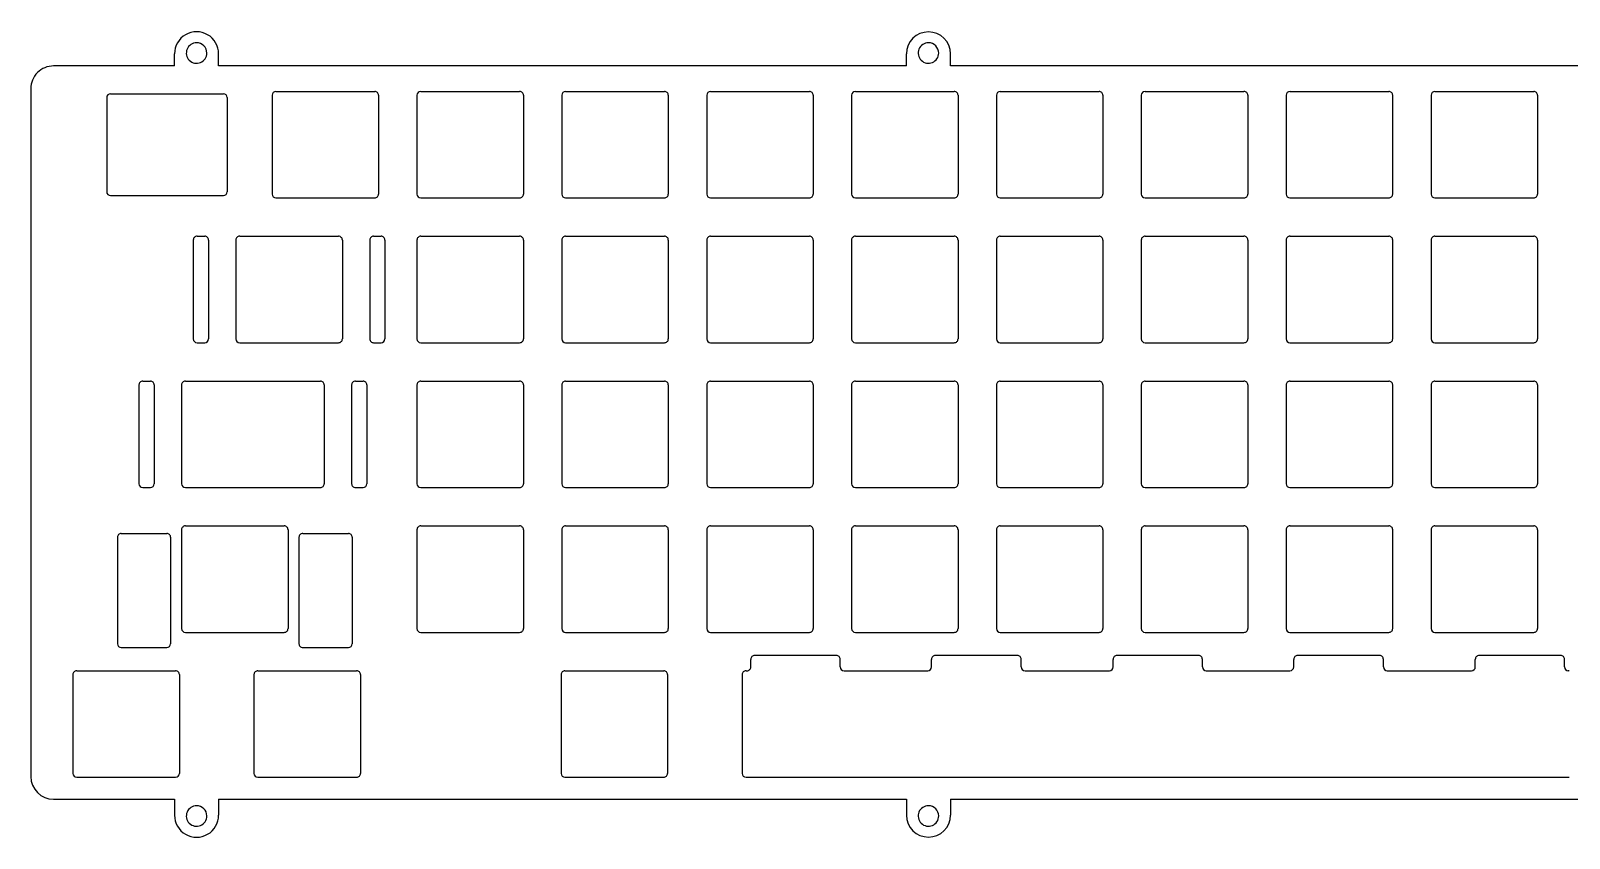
# Model space of a CAD drawing. Extents: x 0 to 332, y -105 to 1.
# Drawn here: x 0.1 to 202.4, y -105.2 to 1 of the extents above; entities that cross this region are included whole.
import ezdxf

# ---------------------------------------------------------------- set-up
doc = ezdxf.new("R2010")
doc.units = 0
doc.layers.get('0').update_dxf_attribs({"linetype": 'CONTINUOUS'})

msp = doc.modelspace()

# ---------------------------------------------------------------- linework, layer by layer
at = {"color": 7}
for points in [[(18.999272, -3.580942), (18.999272, -1.980736)], [(24.798113, -3.580942), (24.798113, -1.980736)], [(115.240234, -3.580942), (115.240234, -1.980736)], [(121.039076, -3.580942), (121.039076, -1.980736)], [(18.999272, -3.580942), (3.098812, -3.580942)], [(115.240234, -3.580942), (24.798113, -3.580942)], [(211.478657, -3.580942), (121.039076, -3.580942)], [(0.09906, -6.580694), (0.09906, -97.030434)], [(10.081298, -7.728778), (10.081298, -20.129105)], [(10.58168, -7.230936), (25.433116, -7.230936)], [(25.933498, -7.728778), (25.933498, -20.129105)], [(31.8314, -7.429057), (31.8314, -20.428826)], [(32.331782, -6.928675), (45.331551, -6.928675)], [(45.831933, -7.429057), (45.831933, -20.428826)], [(50.881472, -7.429057), (50.881472, -20.428826)], [(51.381854, -6.928675), (64.381623, -6.928675)], [(64.882004, -7.429057), (64.882004, -20.428826)], [(69.931544, -7.429057), (69.931544, -20.428826)], [(70.431925, -6.928675), (83.431694, -6.928675)], [(83.932076, -7.429057), (83.932076, -20.428826)], [(88.981615, -7.429057), (88.981615, -20.428826)], [(89.481997, -6.928675), (102.481766, -6.928675)], [(102.982148, -7.429057), (102.982148, -20.428826)], [(108.031687, -7.429057), (108.031687, -20.428826)], [(108.532069, -6.928675), (121.531838, -6.928675)], [(122.03222, -7.429057), (122.03222, -20.428826)], [(127.081759, -7.429057), (127.081759, -20.428826)], [(127.582141, -6.928675), (140.58191, -6.928675)], [(141.082292, -7.429057), (141.082292, -20.428826)], [(146.131831, -7.429057), (146.131831, -20.428826)], [(146.632213, -6.928675), (159.631982, -6.928675)], [(160.132363, -7.429057), (160.132363, -20.428826)], [(165.181902, -7.429057), (165.181902, -20.428826)], [(165.682284, -6.928675), (178.682053, -6.928675)], [(179.182435, -7.429057), (179.182435, -20.428826)], [(184.231974, -7.429057), (184.231974, -20.428826)], [(184.732356, -6.928675), (197.732125, -6.928675)], [(198.232507, -7.429057), (198.232507, -20.428826)], [(10.58168, -20.629487), (25.433116, -20.629487)], [(32.331782, -20.929208), (45.331551, -20.929208)], [(51.381854, -20.929208), (64.381623, -20.929208)], [(70.431925, -20.929208), (83.431694, -20.929208)], [(89.481997, -20.929208), (102.481766, -20.929208)], [(108.532069, -20.929208), (121.531838, -20.929208)], [(127.582141, -20.929208), (140.58191, -20.929208)], [(146.632213, -20.929208), (159.631982, -20.929208)], [(165.682284, -20.929208), (178.682053, -20.929208)], [(184.732356, -20.929208), (197.732125, -20.929208)], [(21.971083, -25.978747), (22.969307, -25.978747)], [(27.569264, -25.978747), (40.569033, -25.978747)], [(45.16899, -25.978747), (46.169754, -25.978747)], [(51.381854, -25.978747), (64.381623, -25.978747)], [(70.431925, -25.978747), (83.431694, -25.978747)], [(89.481997, -25.978747), (102.481766, -25.978747)], [(108.532069, -25.978747), (121.531838, -25.978747)], [(127.582141, -25.978747), (140.58191, -25.978747)], [(146.632213, -25.978747), (159.631982, -25.978747)], [(165.682284, -25.978747), (178.682053, -25.978747)], [(184.732356, -25.978747), (197.732125, -25.978747)], [(21.470701, -26.479129), (21.470701, -39.478898)], [(23.469688, -26.479129), (23.469688, -39.478898)], [(27.068882, -26.479129), (27.068882, -39.478898)], [(41.069415, -26.479129), (41.069415, -39.478898)], [(44.671148, -26.479129), (44.671148, -39.478898)], [(46.670136, -26.479129), (46.670136, -39.478898)], [(50.881472, -26.479129), (50.881472, -39.478898)], [(64.882004, -26.479129), (64.882004, -39.478898)], [(69.931544, -26.479129), (69.931544, -39.478898)], [(83.932076, -26.479129), (83.932076, -39.478898)], [(88.981615, -26.479129), (88.981615, -39.478898)], [(102.982148, -26.479129), (102.982148, -39.478898)], [(108.031687, -26.479129), (108.031687, -39.478898)], [(122.03222, -26.479129), (122.03222, -39.478898)], [(127.081759, -26.479129), (127.081759, -39.478898)], [(141.082292, -26.479129), (141.082292, -39.478898)], [(146.131831, -26.479129), (146.131831, -39.478898)], [(160.132363, -26.479129), (160.132363, -39.478898)], [(165.181902, -26.479129), (165.181902, -39.478898)], [(179.182435, -26.479129), (179.182435, -39.478898)], [(184.231974, -26.479129), (184.231974, -39.478898)], [(198.232507, -26.479129), (198.232507, -39.478898)], [(21.971083, -39.979279), (22.969307, -39.979279)], [(27.569264, -39.979279), (40.569033, -39.979279)], [(45.16899, -39.979279), (46.169754, -39.979279)], [(51.381854, -39.979279), (64.381623, -39.979279)], [(70.431925, -39.979279), (83.431694, -39.979279)], [(89.481997, -39.979279), (102.481766, -39.979279)], [(108.532069, -39.979279), (121.531838, -39.979279)], [(127.582141, -39.979279), (140.58191, -39.979279)], [(146.632213, -39.979279), (159.631982, -39.979279)], [(165.682284, -39.979279), (178.682053, -39.979279)], [(184.732356, -39.979279), (197.732125, -39.979279)], [(14.325654, -45.5292), (14.325654, -58.528969)], [(14.826036, -45.028818), (15.8268, -45.028818)], [(16.327182, -45.5292), (16.327182, -58.528969)], [(19.926375, -45.5292), (19.926375, -58.528969)], [(20.426757, -45.028818), (38.189044, -45.028818)], [(38.689426, -45.5292), (38.689426, -58.528969)], [(42.288619, -45.5292), (42.288619, -58.528969)], [(42.789001, -45.028818), (43.789765, -45.028818)], [(44.287607, -45.5292), (44.287607, -58.528969)], [(50.881472, -45.5292), (50.881472, -58.528969)], [(51.381854, -45.028818), (64.381623, -45.028818)], [(64.882004, -45.5292), (64.882004, -58.528969)], [(69.931544, -45.5292), (69.931544, -58.528969)], [(70.431925, -45.028818), (83.431694, -45.028818)], [(83.932076, -45.5292), (83.932076, -58.528969)], [(88.981615, -45.5292), (88.981615, -58.528969)], [(89.481997, -45.028818), (102.481766, -45.028818)], [(102.982148, -45.5292), (102.982148, -58.528969)], [(108.031687, -45.5292), (108.031687, -58.528969)], [(108.532069, -45.028818), (121.531838, -45.028818)], [(122.03222, -45.5292), (122.03222, -58.528969)], [(127.081759, -45.5292), (127.081759, -58.528969)], [(127.582141, -45.028818), (140.58191, -45.028818)], [(141.082292, -45.5292), (141.082292, -58.528969)], [(146.131831, -45.5292), (146.131831, -58.528969)], [(146.632213, -45.028818), (159.631982, -45.028818)], [(160.132363, -45.5292), (160.132363, -58.528969)], [(165.181902, -45.5292), (165.181902, -58.528969)], [(165.682284, -45.028818), (178.682053, -45.028818)], [(179.182435, -45.5292), (179.182435, -58.528969)], [(184.231974, -45.5292), (184.231974, -58.528969)], [(184.732356, -45.028818), (197.732125, -45.028818)], [(198.232507, -45.5292), (198.232507, -58.528969)], [(14.826036, -59.029351), (15.8268, -59.029351)], [(20.426757, -59.029351), (38.189044, -59.029351)], [(42.789001, -59.029351), (43.789765, -59.029351)], [(51.381854, -59.029351), (64.381623, -59.029351)], [(70.431925, -59.029351), (83.431694, -59.029351)], [(89.481997, -59.029351), (102.481766, -59.029351)], [(108.532069, -59.029351), (121.531838, -59.029351)], [(127.582141, -59.029351), (140.58191, -59.029351)], [(146.632213, -59.029351), (159.631982, -59.029351)], [(165.682284, -59.029351), (178.682053, -59.029351)], [(184.732356, -59.029351), (197.732125, -59.029351)], [(19.926375, -64.579272), (19.926375, -77.579041)], [(20.426757, -64.07889), (33.426526, -64.07889)], [(33.926908, -64.579272), (33.926908, -77.579041)], [(50.881472, -64.579272), (50.881472, -77.579041)], [(51.381854, -64.07889), (64.381623, -64.07889)], [(64.882004, -64.579272), (64.882004, -77.579041)], [(69.931544, -64.579272), (69.931544, -77.579041)], [(70.431925, -64.07889), (83.431694, -64.07889)], [(83.932076, -64.579272), (83.932076, -77.579041)], [(88.981615, -64.579272), (88.981615, -77.579041)], [(89.481997, -64.07889), (102.481766, -64.07889)], [(102.982148, -64.579272), (102.982148, -77.579041)], [(108.031687, -64.579272), (108.031687, -77.579041)], [(108.532069, -64.07889), (121.531838, -64.07889)], [(122.03222, -64.579272), (122.03222, -77.579041)], [(127.081759, -64.579272), (127.081759, -77.579041)], [(127.582141, -64.07889), (140.58191, -64.07889)], [(141.082292, -64.579272), (141.082292, -77.579041)], [(146.131831, -64.579272), (146.131831, -77.579041)], [(146.632213, -64.07889), (159.631982, -64.07889)], [(160.132363, -64.579272), (160.132363, -77.579041)], [(165.181902, -64.579272), (165.181902, -77.579041)], [(165.682284, -64.07889), (178.682053, -64.07889)], [(179.182435, -64.579272), (179.182435, -77.579041)], [(184.231974, -64.579272), (184.231974, -77.579041)], [(184.732356, -64.07889), (197.732125, -64.07889)], [(198.232507, -64.579272), (198.232507, -77.579041)], [(11.488463, -65.580036), (11.488463, -79.580569)], [(11.988845, -65.079654), (17.988348, -65.079654)], [(18.48873, -65.580036), (18.48873, -79.580569)], [(35.364553, -65.580036), (35.364553, -79.580569)], [(35.864935, -65.079654), (41.864438, -65.079654)], [(42.36482, -65.580036), (42.36482, -79.580569)], [(20.426757, -78.079423), (33.426526, -78.079423)], [(51.381854, -78.079423), (64.381623, -78.079423)], [(70.431925, -78.079423), (83.431694, -78.079423)], [(89.481997, -78.079423), (102.481766, -78.079423)], [(108.532069, -78.079423), (121.531838, -78.079423)], [(127.582141, -78.079423), (140.58191, -78.079423)], [(146.632213, -78.079423), (159.631982, -78.079423)], [(165.682284, -78.079423), (178.682053, -78.079423)], [(184.732356, -78.079423), (197.732125, -78.079423)], [(11.988845, -80.080951), (17.988348, -80.080951)], [(35.864935, -80.080951), (41.864438, -80.080951)], [(94.775377, -82.63112), (94.775377, -81.630356)], [(106.03778, -81.129975), (95.275759, -81.129975)], [(106.538161, -82.63112), (106.538161, -81.630356)], [(118.549867, -82.63112), (118.549867, -81.630356)], [(129.837669, -81.129975), (119.050249, -81.129975)], [(130.338051, -82.63112), (130.338051, -81.630356)], [(142.425957, -82.63112), (142.425957, -81.630356)], [(153.662959, -81.129975), (142.926339, -81.129975)], [(154.163341, -82.63112), (154.163341, -81.630356)], [(166.175046, -82.63112), (166.175046, -81.630356)], [(177.462849, -81.129975), (166.675428, -81.129975)], [(177.963231, -82.63112), (177.963231, -81.630356)], [(190.051136, -82.63112), (190.051136, -81.630356)], [(201.275438, -81.129975), (190.551518, -81.129975)], [(201.77582, -82.63112), (201.77582, -81.630356)], [(5.638821, -83.629344), (5.638821, -96.629113)], [(6.139203, -83.128962), (19.138972, -83.128962)], [(19.639354, -83.629344), (19.639354, -96.629113)], [(29.451411, -83.629344), (29.451411, -96.629113)], [(29.951793, -83.128962), (42.951562, -83.128962)], [(43.451944, -83.629344), (43.451944, -96.629113)], [(69.837563, -83.629344), (69.837563, -96.629113)], [(70.337945, -83.128962), (83.337714, -83.128962)], [(83.838096, -83.629344), (83.838096, -96.629113)], [(93.650153, -83.629344), (93.650153, -96.629113)], [(94.150535, -83.128962), (94.274995, -83.128962)], [(107.038543, -83.128962), (118.049485, -83.128962)], [(130.838433, -83.128962), (141.925575, -83.128962)], [(154.663723, -83.128962), (165.674664, -83.128962)], [(178.463613, -83.128962), (189.550754, -83.128962)], [(202.400663, -83.128962), (202.276202, -83.128962)], [(6.139203, -97.129495), (19.138972, -97.129495)], [(29.951793, -97.129495), (42.951562, -97.129495)], [(70.337945, -97.129495), (83.337714, -97.129495)], [(94.150535, -97.129495), (175.11334, -97.129495)], [(175.11334, -97.129495), (202.400663, -97.129495)], [(3.098812, -100.030186), (18.999272, -100.030186)], [(18.999272, -100.030186), (18.999272, -102.130774)], [(24.798113, -100.030186), (115.240234, -100.030186)], [(24.798113, -100.030186), (24.798113, -102.130774)], [(115.240234, -100.030186), (115.240234, -102.130774)], [(121.039076, -100.030186), (211.478657, -100.030186)], [(121.039076, -100.030186), (121.039076, -102.130774)]]:
    msp.add_lwpolyline(points, dxfattribs=at)
for points in [[(21.90009, -0.530985)], [(118.140417, -0.530985)], [(21.90009, -100.881353)], [(118.140417, -100.881353)]]:
    msp.add_lwpolyline(points, close=True, dxfattribs=at)
for points in [[(20.450087, 0.530488), (19.552822, 0.012452), (19.000084, -0.944918), (19.000084, -1.98099)], [(23.350092, 0.530488), (22.452827, 1.048524), (21.347352, 1.048524), (20.450087, 0.530488)], [(24.800095, -1.98099), (24.800095, -0.944918), (24.247357, 0.012452), (23.350092, 0.530488)], [(118.140417, 0.897992), (116.546992, 0.897992), (115.252039, -0.387607), (115.240488, -1.98099)], [(121.040346, -1.98099), (121.028795, -0.387607), (119.733842, 0.897992), (118.140417, 0.897992)], [(20.652848, -1.364366), (20.443892, -1.868828), (20.559393, -2.449489), (20.945492, -2.835588)], [(21.90009, -0.530985), (21.354064, -0.530985), (20.861803, -0.859903), (20.652848, -1.364366)], [(23.250094, -1.88099), (23.250094, -1.135403), (22.645677, -0.530985), (21.90009, -0.530985)], [(22.416714, -3.128232), (22.921176, -2.919277), (23.250094, -2.427016), (23.250094, -1.88099)], [(116.893175, -1.364366), (116.68422, -1.868828), (116.799721, -2.449489), (117.18582, -2.835588)], [(118.140417, -0.530985), (117.594391, -0.530985), (117.10213, -0.859903), (116.893175, -1.364366)], [(119.095015, -0.926392), (118.84184, -0.673217), (118.498461, -0.530985), (118.140417, -0.530985)], [(118.657042, -3.128232), (119.161504, -2.919277), (119.490422, -2.427016), (119.490422, -1.88099)], [(119.490422, -1.88099), (119.490422, -1.522947), (119.34819, -1.179567), (119.095015, -0.926392)], [(3.100005, -3.580993), (2.30435, -3.580993), (1.541284, -3.897068), (0.978673, -4.459684)], [(20.945492, -2.835588), (21.331591, -3.221686), (21.912252, -3.337187), (22.416714, -3.128232)], [(117.18582, -2.835588), (117.571918, -3.221686), (118.152579, -3.337187), (118.657042, -3.128232)], [(0.978673, -4.459684), (0.416063, -5.022299), (0.099995, -5.785369), (0.100001, -6.581024)], [(10.583534, -7.231012), (10.307391, -7.231012), (10.083533, -7.45487), (10.083533, -7.731013)], [(25.933498, -7.731013), (25.933498, -7.45492), (25.709717, -7.231082), (25.433624, -7.231012)], [(32.33356, -6.931012), (32.057467, -6.931082), (31.833686, -7.154919), (31.833686, -7.431013)], [(45.687219, -7.077414), (45.593423, -6.983642), (45.466213, -6.930978), (45.333583, -6.931012)], [(45.833711, -7.431013), (45.833711, -7.298382), (45.781015, -7.171186), (45.687219, -7.077414)], [(51.383632, -6.931012), (51.107538, -6.931082), (50.883758, -7.154919), (50.883758, -7.431013)], [(64.737291, -7.077414), (64.643495, -6.983642), (64.516285, -6.930978), (64.383655, -6.931012)], [(64.883783, -7.431013), (64.883783, -7.298382), (64.831087, -7.171186), (64.737291, -7.077414)], [(70.433703, -6.931012), (70.15761, -6.931082), (69.93383, -7.154919), (69.93383, -7.431013)], [(83.787363, -7.077414), (83.693567, -6.983642), (83.566357, -6.930978), (83.433726, -6.931012)], [(83.933854, -7.431013), (83.933854, -7.298382), (83.881158, -7.171186), (83.787363, -7.077414)], [(89.483775, -6.931012), (89.207682, -6.931082), (88.983901, -7.154919), (88.983901, -7.431013)], [(102.837434, -7.077414), (102.743638, -6.983642), (102.616429, -6.930978), (102.483798, -6.931012)], [(102.983926, -7.431013), (102.983926, -7.298382), (102.93123, -7.171186), (102.837434, -7.077414)], [(108.533847, -6.931012), (108.257754, -6.931082), (108.033973, -7.154919), (108.033973, -7.431013)], [(121.887506, -7.077414), (121.79371, -6.983642), (121.6665, -6.930978), (121.53387, -6.931012)], [(122.033998, -7.431013), (122.033998, -7.298382), (121.981302, -7.171186), (121.887506, -7.077414)], [(127.583919, -6.931012), (127.307826, -6.931082), (127.084045, -7.154919), (127.084045, -7.431013)], [(140.937578, -7.077414), (140.843782, -6.983642), (140.716572, -6.930978), (140.583942, -6.931012)], [(141.08407, -7.431013), (141.08407, -7.298382), (141.031374, -7.171186), (140.937578, -7.077414)], [(146.633991, -6.931012), (146.357897, -6.931082), (146.134117, -7.154919), (146.134117, -7.431013)], [(159.98765, -7.077414), (159.893854, -6.983642), (159.766644, -6.930978), (159.634014, -6.931012)], [(160.134141, -7.431013), (160.134141, -7.298382), (160.081446, -7.171186), (159.98765, -7.077414)], [(165.684062, -6.931012), (165.407969, -6.931082), (165.184188, -7.154919), (165.184188, -7.431013)], [(179.037721, -7.077414), (178.943926, -6.983642), (178.816716, -6.930978), (178.684085, -6.931012)], [(179.184213, -7.431013), (179.184213, -7.298382), (179.131517, -7.171186), (179.037721, -7.077414)], [(184.734134, -6.931012), (184.458041, -6.931082), (184.23426, -7.154919), (184.23426, -7.431013)], [(198.087793, -7.077414), (197.993997, -6.983642), (197.866788, -6.930978), (197.734157, -6.931012)], [(198.234285, -7.431013), (198.234285, -7.298382), (198.181589, -7.171186), (198.087793, -7.077414)], [(10.083533, -20.13106), (10.083533, -20.407203), (10.307391, -20.631061), (10.583534, -20.631061)], [(25.433624, -20.631061), (25.709717, -20.630991), (25.933498, -20.407154), (25.933498, -20.13106)], [(31.833686, -20.431061), (31.833686, -20.707154), (32.057467, -20.930992), (32.33356, -20.931062)], [(45.333583, -20.931062), (45.466213, -20.931096), (45.593423, -20.878432), (45.687219, -20.78466)], [(45.687219, -20.78466), (45.781015, -20.690888), (45.833711, -20.563691), (45.833711, -20.431061)], [(50.883758, -20.431061), (50.883758, -20.707154), (51.107538, -20.930992), (51.383632, -20.931062)], [(64.383655, -20.931062), (64.516285, -20.931096), (64.643495, -20.878432), (64.737291, -20.78466)], [(64.737291, -20.78466), (64.831087, -20.690888), (64.883783, -20.563691), (64.883783, -20.431061)], [(69.93383, -20.431061), (69.93383, -20.707154), (70.15761, -20.930992), (70.433703, -20.931062)], [(83.433726, -20.931062), (83.566357, -20.931096), (83.693567, -20.878432), (83.787363, -20.78466)], [(83.787363, -20.78466), (83.881158, -20.690888), (83.933854, -20.563691), (83.933854, -20.431061)], [(88.983901, -20.431061), (88.983901, -20.707154), (89.207682, -20.930992), (89.483775, -20.931062)], [(102.483798, -20.931062), (102.616429, -20.931096), (102.743638, -20.878432), (102.837434, -20.78466)], [(102.837434, -20.78466), (102.93123, -20.690888), (102.983926, -20.563691), (102.983926, -20.431061)], [(108.033973, -20.431061), (108.033973, -20.707154), (108.257754, -20.930992), (108.533847, -20.931062)], [(121.53387, -20.931062), (121.6665, -20.931096), (121.79371, -20.878432), (121.887506, -20.78466)], [(121.887506, -20.78466), (121.981302, -20.690888), (122.033998, -20.563691), (122.033998, -20.431061)], [(127.084045, -20.431061), (127.084045, -20.707154), (127.307826, -20.930992), (127.583919, -20.931062)], [(140.583942, -20.931062), (140.716572, -20.931096), (140.843782, -20.878432), (140.937578, -20.78466)], [(140.937578, -20.78466), (141.031374, -20.690888), (141.08407, -20.563691), (141.08407, -20.431061)], [(146.134117, -20.431061), (146.134117, -20.707154), (146.357897, -20.930992), (146.633991, -20.931062)], [(159.634014, -20.931062), (159.766644, -20.931096), (159.893854, -20.878432), (159.98765, -20.78466)], [(159.98765, -20.78466), (160.081446, -20.690888), (160.134141, -20.563691), (160.134141, -20.431061)], [(165.184188, -20.431061), (165.184188, -20.707154), (165.407969, -20.930992), (165.684062, -20.931062)], [(178.684085, -20.931062), (178.816716, -20.931096), (178.943926, -20.878432), (179.037721, -20.78466)], [(179.037721, -20.78466), (179.131517, -20.690888), (179.184213, -20.563691), (179.184213, -20.431061)], [(184.23426, -20.431061), (184.23426, -20.707154), (184.458041, -20.930992), (184.734134, -20.931062)], [(197.734157, -20.931062), (197.866788, -20.931096), (197.993997, -20.878432), (198.087793, -20.78466)], [(198.087793, -20.78466), (198.181589, -20.690888), (198.234285, -20.563691), (198.234285, -20.431061)], [(21.617484, -26.127524), (21.523712, -26.22132), (21.471048, -26.34853), (21.471082, -26.481161)], [(21.971083, -25.981033), (21.838452, -25.981033), (21.711256, -26.033729), (21.617484, -26.127524)], [(23.324683, -26.127524), (23.230911, -26.033729), (23.103715, -25.981033), (22.971085, -25.981033)], [(23.471085, -26.481161), (23.471119, -26.34853), (23.418455, -26.22132), (23.324683, -26.127524)], [(27.217525, -26.127569), (27.123781, -26.221362), (27.071134, -26.348552), (27.071168, -26.481161)], [(27.571042, -25.981033), (27.438433, -25.981066), (27.31127, -26.033777), (27.217525, -26.127569)], [(40.924746, -26.12748), (40.830946, -26.03368), (40.703717, -25.980999), (40.571065, -25.981033)], [(41.071193, -26.481161), (41.071226, -26.348508), (41.018545, -26.221279), (40.924746, -26.12748)], [(44.817595, -26.12748), (44.723796, -26.221279), (44.671115, -26.348508), (44.671148, -26.481161)], [(45.171276, -25.981033), (45.038624, -25.980999), (44.911395, -26.03368), (44.817595, -26.12748)], [(46.524795, -26.127569), (46.43105, -26.033777), (46.303886, -25.981066), (46.171278, -25.981033)], [(46.671152, -26.481161), (46.671186, -26.348552), (46.618539, -26.221362), (46.524795, -26.127569)], [(51.030115, -26.127569), (50.93637, -26.221362), (50.883724, -26.348552), (50.883758, -26.481161)], [(51.383632, -25.981033), (51.251023, -25.981066), (51.123859, -26.033777), (51.030115, -26.127569)], [(64.737336, -26.12748), (64.643536, -26.03368), (64.516307, -25.980999), (64.383655, -25.981033)], [(64.883783, -26.481161), (64.883816, -26.348508), (64.831135, -26.221279), (64.737336, -26.12748)], [(70.080187, -26.127569), (69.986442, -26.221362), (69.933796, -26.348552), (69.93383, -26.481161)], [(70.433703, -25.981033), (70.301095, -25.981066), (70.173931, -26.033777), (70.080187, -26.127569)], [(83.787407, -26.12748), (83.693608, -26.03368), (83.566379, -25.980999), (83.433726, -25.981033)], [(83.933854, -26.481161), (83.933888, -26.348508), (83.881207, -26.221279), (83.787407, -26.12748)], [(89.130258, -26.127569), (89.036514, -26.221362), (88.983868, -26.348552), (88.983901, -26.481161)], [(89.483775, -25.981033), (89.351167, -25.981066), (89.224003, -26.033777), (89.130258, -26.127569)], [(102.837479, -26.12748), (102.74368, -26.03368), (102.616451, -25.980999), (102.483798, -25.981033)], [(102.983926, -26.481161), (102.98396, -26.348508), (102.931279, -26.221279), (102.837479, -26.12748)], [(108.18033, -26.127569), (108.086586, -26.221362), (108.033939, -26.348552), (108.033973, -26.481161)], [(108.533847, -25.981033), (108.401239, -25.981066), (108.274075, -26.033777), (108.18033, -26.127569)], [(121.887551, -26.12748), (121.793752, -26.03368), (121.666522, -25.980999), (121.53387, -25.981033)], [(122.033998, -26.481161), (122.034032, -26.348508), (121.98135, -26.221279), (121.887551, -26.12748)], [(127.230402, -26.127569), (127.136657, -26.221362), (127.084011, -26.348552), (127.084045, -26.481161)], [(127.583919, -25.981033), (127.45131, -25.981066), (127.324146, -26.033777), (127.230402, -26.127569)], [(140.937623, -26.12748), (140.843823, -26.03368), (140.716594, -25.980999), (140.583942, -25.981033)], [(141.08407, -26.481161), (141.084103, -26.348508), (141.031422, -26.221279), (140.937623, -26.12748)], [(146.280474, -26.127569), (146.186729, -26.221362), (146.134083, -26.348552), (146.134117, -26.481161)], [(146.633991, -25.981033), (146.501382, -25.981066), (146.374218, -26.033777), (146.280474, -26.127569)], [(159.987695, -26.12748), (159.893895, -26.03368), (159.766666, -25.980999), (159.634014, -25.981033)], [(160.134141, -26.481161), (160.134175, -26.348508), (160.081494, -26.221279), (159.987695, -26.12748)], [(165.330546, -26.127569), (165.236801, -26.221362), (165.184155, -26.348552), (165.184188, -26.481161)], [(165.684062, -25.981033), (165.551454, -25.981066), (165.42429, -26.033777), (165.330546, -26.127569)], [(179.037766, -26.12748), (178.943967, -26.03368), (178.816738, -25.980999), (178.684085, -25.981033)], [(179.184213, -26.481161), (179.184247, -26.348508), (179.131566, -26.221279), (179.037766, -26.12748)], [(184.380617, -26.127569), (184.286873, -26.221362), (184.234227, -26.348552), (184.23426, -26.481161)], [(184.734134, -25.981033), (184.601526, -25.981066), (184.474362, -26.033777), (184.380617, -26.127569)], [(198.087838, -26.12748), (197.994039, -26.03368), (197.86681, -25.980999), (197.734157, -25.981033)], [(198.234285, -26.481161), (198.234319, -26.348508), (198.181638, -26.221279), (198.087838, -26.12748)], [(21.471082, -39.481184), (21.471152, -39.757277), (21.69499, -39.981057), (21.971083, -39.981057)], [(22.971085, -39.981057), (23.247178, -39.981057), (23.471015, -39.757277), (23.471085, -39.481184)], [(27.071168, -39.481184), (27.071238, -39.757227), (27.294998, -39.980987), (27.571042, -39.981057)], [(40.571065, -39.981057), (40.703673, -39.981091), (40.830864, -39.928445), (40.924656, -39.8347)], [(40.924656, -39.8347), (41.018448, -39.740956), (41.071159, -39.613792), (41.071193, -39.481184)], [(44.671148, -39.481184), (44.671182, -39.613792), (44.723893, -39.740956), (44.817685, -39.8347)], [(44.817685, -39.8347), (44.911477, -39.928445), (45.038668, -39.981091), (45.171276, -39.981057)], [(46.171278, -39.981057), (46.447322, -39.980987), (46.671082, -39.757227), (46.671152, -39.481184)], [(50.883758, -39.481184), (50.883828, -39.757227), (51.107588, -39.980987), (51.383632, -39.981057)], [(64.383655, -39.981057), (64.516263, -39.981091), (64.643454, -39.928445), (64.737246, -39.8347)], [(64.737246, -39.8347), (64.831038, -39.740956), (64.883749, -39.613792), (64.883783, -39.481184)], [(69.93383, -39.481184), (69.9339, -39.757227), (70.15766, -39.980987), (70.433703, -39.981057)], [(83.433726, -39.981057), (83.566335, -39.981091), (83.693525, -39.928445), (83.787318, -39.8347)], [(83.787318, -39.8347), (83.88111, -39.740956), (83.933821, -39.613792), (83.933854, -39.481184)], [(88.983901, -39.481184), (88.983971, -39.757227), (89.207732, -39.980987), (89.483775, -39.981057)], [(102.483798, -39.981057), (102.616407, -39.981091), (102.743597, -39.928445), (102.837389, -39.8347)], [(102.837389, -39.8347), (102.931182, -39.740956), (102.983892, -39.613792), (102.983926, -39.481184)], [(108.033973, -39.481184), (108.034043, -39.757227), (108.257803, -39.980987), (108.533847, -39.981057)], [(121.53387, -39.981057), (121.666478, -39.981091), (121.793669, -39.928445), (121.887461, -39.8347)], [(121.887461, -39.8347), (121.981253, -39.740956), (122.033964, -39.613792), (122.033998, -39.481184)], [(127.084045, -39.481184), (127.084115, -39.757227), (127.307875, -39.980987), (127.583919, -39.981057)], [(140.583942, -39.981057), (140.71655, -39.981091), (140.843741, -39.928445), (140.937533, -39.8347)], [(140.937533, -39.8347), (141.031325, -39.740956), (141.084036, -39.613792), (141.08407, -39.481184)], [(146.134117, -39.481184), (146.134187, -39.757227), (146.357947, -39.980987), (146.633991, -39.981057)], [(159.634014, -39.981057), (159.766622, -39.981091), (159.893813, -39.928445), (159.987605, -39.8347)], [(159.987605, -39.8347), (160.081397, -39.740956), (160.134108, -39.613792), (160.134141, -39.481184)], [(165.184188, -39.481184), (165.184259, -39.757227), (165.408019, -39.980987), (165.684062, -39.981057)], [(178.684085, -39.981057), (178.816694, -39.981091), (178.943884, -39.928445), (179.037677, -39.8347)], [(179.037677, -39.8347), (179.131469, -39.740956), (179.18418, -39.613792), (179.184213, -39.481184)], [(184.23426, -39.481184), (184.23433, -39.757227), (184.45809, -39.980987), (184.734134, -39.981057)], [(197.734157, -39.981057), (197.866766, -39.981091), (197.993956, -39.928445), (198.087748, -39.8347)], [(198.087748, -39.8347), (198.181541, -39.740956), (198.234251, -39.613792), (198.234285, -39.481184)], [(14.473707, -45.177596), (14.379935, -45.271392), (14.327271, -45.398602), (14.327305, -45.531232)], [(14.827306, -45.031104), (14.694675, -45.031104), (14.567479, -45.0838), (14.473707, -45.177596)], [(16.180907, -45.177596), (16.087135, -45.0838), (15.959938, -45.031104), (15.827308, -45.031104)], [(16.327309, -45.531232), (16.327342, -45.398602), (16.274679, -45.271392), (16.180907, -45.177596)], [(20.073717, -45.177596), (19.979945, -45.271392), (19.927281, -45.398602), (19.927315, -45.531232)], [(20.427316, -45.031104), (20.294685, -45.031104), (20.167489, -45.0838), (20.073717, -45.177596)], [(38.543487, -45.177551), (38.449687, -45.083752), (38.322458, -45.031071), (38.189806, -45.031104)], [(38.689934, -45.531232), (38.689967, -45.39858), (38.637286, -45.271351), (38.543487, -45.177551)], [(42.436336, -45.177551), (42.342537, -45.271351), (42.289856, -45.39858), (42.289889, -45.531232)], [(42.790017, -45.031104), (42.657365, -45.031071), (42.530136, -45.083752), (42.436336, -45.177551)], [(44.143536, -45.177641), (44.049791, -45.083849), (43.922627, -45.031138), (43.790019, -45.031104)], [(44.289893, -45.531232), (44.289927, -45.398624), (44.23728, -45.271433), (44.143536, -45.177641)], [(51.030115, -45.177641), (50.93637, -45.271433), (50.883724, -45.398624), (50.883758, -45.531232)], [(51.383632, -45.031104), (51.251023, -45.031138), (51.123859, -45.083849), (51.030115, -45.177641)], [(64.737336, -45.177551), (64.643536, -45.083752), (64.516307, -45.031071), (64.383655, -45.031104)], [(64.883783, -45.531232), (64.883816, -45.39858), (64.831135, -45.271351), (64.737336, -45.177551)], [(70.080187, -45.177641), (69.986442, -45.271433), (69.933796, -45.398624), (69.93383, -45.531232)], [(70.433703, -45.031104), (70.301095, -45.031138), (70.173931, -45.083849), (70.080187, -45.177641)], [(83.787407, -45.177551), (83.693608, -45.083752), (83.566379, -45.031071), (83.433726, -45.031104)], [(83.933854, -45.531232), (83.933888, -45.39858), (83.881207, -45.271351), (83.787407, -45.177551)], [(89.130258, -45.177641), (89.036514, -45.271433), (88.983868, -45.398624), (88.983901, -45.531232)], [(89.483775, -45.031104), (89.351167, -45.031138), (89.224003, -45.083849), (89.130258, -45.177641)], [(102.837479, -45.177551), (102.74368, -45.083752), (102.616451, -45.031071), (102.483798, -45.031104)], [(102.983926, -45.531232), (102.98396, -45.39858), (102.931279, -45.271351), (102.837479, -45.177551)], [(108.18033, -45.177641), (108.086586, -45.271433), (108.033939, -45.398624), (108.033973, -45.531232)], [(108.533847, -45.031104), (108.401239, -45.031138), (108.274075, -45.083849), (108.18033, -45.177641)], [(121.887551, -45.177551), (121.793752, -45.083752), (121.666522, -45.031071), (121.53387, -45.031104)], [(122.033998, -45.531232), (122.034032, -45.39858), (121.98135, -45.271351), (121.887551, -45.177551)], [(127.230402, -45.177641), (127.136657, -45.271433), (127.084011, -45.398624), (127.084045, -45.531232)], [(127.583919, -45.031104), (127.45131, -45.031138), (127.324146, -45.083849), (127.230402, -45.177641)], [(140.937623, -45.177551), (140.843823, -45.083752), (140.716594, -45.031071), (140.583942, -45.031104)], [(141.08407, -45.531232), (141.084103, -45.39858), (141.031422, -45.271351), (140.937623, -45.177551)], [(146.280474, -45.177641), (146.186729, -45.271433), (146.134083, -45.398624), (146.134117, -45.531232)], [(146.633991, -45.031104), (146.501382, -45.031138), (146.374218, -45.083849), (146.280474, -45.177641)], [(159.987695, -45.177551), (159.893895, -45.083752), (159.766666, -45.031071), (159.634014, -45.031104)], [(160.134141, -45.531232), (160.134175, -45.39858), (160.081494, -45.271351), (159.987695, -45.177551)], [(165.330546, -45.177641), (165.236801, -45.271433), (165.184155, -45.398624), (165.184188, -45.531232)], [(165.684062, -45.031104), (165.551454, -45.031138), (165.42429, -45.083849), (165.330546, -45.177641)], [(179.037766, -45.177551), (178.943967, -45.083752), (178.816738, -45.031071), (178.684085, -45.031104)], [(179.184213, -45.531232), (179.184247, -45.39858), (179.131566, -45.271351), (179.037766, -45.177551)], [(184.380617, -45.177641), (184.286873, -45.271433), (184.234227, -45.398624), (184.23426, -45.531232)], [(184.734134, -45.031104), (184.601526, -45.031138), (184.474362, -45.083849), (184.380617, -45.177641)], [(198.087838, -45.177551), (197.994039, -45.083752), (197.86681, -45.031071), (197.734157, -45.031104)], [(198.234285, -45.531232), (198.234319, -45.39858), (198.181638, -45.271351), (198.087838, -45.177551)], [(14.327305, -58.531255), (14.327375, -58.807349), (14.551213, -59.031129), (14.827306, -59.031129)], [(15.827308, -59.031129), (16.103401, -59.031129), (16.327238, -58.807349), (16.327309, -58.531255)], [(19.927315, -58.531255), (19.927385, -58.807349), (20.151223, -59.031129), (20.427316, -59.031129)], [(38.543397, -58.884772), (38.637189, -58.791028), (38.6899, -58.663864), (38.689934, -58.531255)], [(42.289889, -58.531255), (42.289923, -58.663864), (42.342634, -58.791028), (42.436426, -58.884772)], [(43.790019, -59.031129), (44.066063, -59.031059), (44.289823, -58.807299), (44.289893, -58.531255)], [(50.883758, -58.531255), (50.883828, -58.807299), (51.107588, -59.031059), (51.383632, -59.031129)], [(64.737246, -58.884772), (64.831038, -58.791028), (64.883749, -58.663864), (64.883783, -58.531255)], [(69.93383, -58.531255), (69.9339, -58.807299), (70.15766, -59.031059), (70.433703, -59.031129)], [(83.787318, -58.884772), (83.88111, -58.791028), (83.933821, -58.663864), (83.933854, -58.531255)], [(88.983901, -58.531255), (88.983971, -58.807299), (89.207732, -59.031059), (89.483775, -59.031129)], [(102.837389, -58.884772), (102.931182, -58.791028), (102.983892, -58.663864), (102.983926, -58.531255)], [(108.033973, -58.531255), (108.034043, -58.807299), (108.257803, -59.031059), (108.533847, -59.031129)], [(121.887461, -58.884772), (121.981253, -58.791028), (122.033964, -58.663864), (122.033998, -58.531255)], [(127.084045, -58.531255), (127.084115, -58.807299), (127.307875, -59.031059), (127.583919, -59.031129)], [(140.937533, -58.884772), (141.031325, -58.791028), (141.084036, -58.663864), (141.08407, -58.531255)], [(146.134117, -58.531255), (146.134187, -58.807299), (146.357947, -59.031059), (146.633991, -59.031129)], [(159.987605, -58.884772), (160.081397, -58.791028), (160.134108, -58.663864), (160.134141, -58.531255)], [(165.184188, -58.531255), (165.184259, -58.807299), (165.408019, -59.031059), (165.684062, -59.031129)], [(179.037677, -58.884772), (179.131469, -58.791028), (179.18418, -58.663864), (179.184213, -58.531255)], [(184.23426, -58.531255), (184.23433, -58.807299), (184.45809, -59.031059), (184.734134, -59.031129)], [(198.087748, -58.884772), (198.181541, -58.791028), (198.234251, -58.663864), (198.234285, -58.531255)], [(38.189806, -59.031129), (38.322414, -59.031163), (38.449605, -58.978517), (38.543397, -58.884772)], [(42.436426, -58.884772), (42.530218, -58.978517), (42.657409, -59.031163), (42.790017, -59.031129)], [(64.383655, -59.031129), (64.516263, -59.031163), (64.643454, -58.978517), (64.737246, -58.884772)], [(83.433726, -59.031129), (83.566335, -59.031163), (83.693525, -58.978517), (83.787318, -58.884772)], [(102.483798, -59.031129), (102.616407, -59.031163), (102.743597, -58.978517), (102.837389, -58.884772)], [(121.53387, -59.031129), (121.666478, -59.031163), (121.793669, -58.978517), (121.887461, -58.884772)], [(140.583942, -59.031129), (140.71655, -59.031163), (140.843741, -58.978517), (140.937533, -58.884772)], [(159.634014, -59.031129), (159.766622, -59.031163), (159.893813, -58.978517), (159.987605, -58.884772)], [(178.684085, -59.031129), (178.816694, -59.031163), (178.943884, -58.978517), (179.037677, -58.884772)], [(197.734157, -59.031129), (197.866766, -59.031163), (197.993956, -58.978517), (198.087748, -58.884772)], [(20.073717, -64.227668), (19.979945, -64.321464), (19.927281, -64.448674), (19.927315, -64.581304)], [(20.427316, -64.081176), (20.294685, -64.081176), (20.167489, -64.133872), (20.073717, -64.227668)], [(33.780969, -64.227623), (33.68717, -64.133824), (33.55994, -64.081143), (33.427288, -64.081176)], [(33.927416, -64.581304), (33.92745, -64.448652), (33.874768, -64.321423), (33.780969, -64.227623)], [(51.030115, -64.227713), (50.93637, -64.321505), (50.883724, -64.448696), (50.883758, -64.581304)], [(51.383632, -64.081176), (51.251023, -64.08121), (51.123859, -64.133921), (51.030115, -64.227713)], [(64.737336, -64.227623), (64.643536, -64.133824), (64.516307, -64.081143), (64.383655, -64.081176)], [(64.883783, -64.581304), (64.883816, -64.448652), (64.831135, -64.321423), (64.737336, -64.227623)], [(70.080187, -64.227713), (69.986442, -64.321505), (69.933796, -64.448696), (69.93383, -64.581304)], [(70.433703, -64.081176), (70.301095, -64.08121), (70.173931, -64.133921), (70.080187, -64.227713)], [(83.787407, -64.227623), (83.693608, -64.133824), (83.566379, -64.081143), (83.433726, -64.081176)], [(83.933854, -64.581304), (83.933888, -64.448652), (83.881207, -64.321423), (83.787407, -64.227623)], [(89.130258, -64.227713), (89.036514, -64.321505), (88.983868, -64.448696), (88.983901, -64.581304)], [(89.483775, -64.081176), (89.351167, -64.08121), (89.224003, -64.133921), (89.130258, -64.227713)], [(102.837479, -64.227623), (102.74368, -64.133824), (102.616451, -64.081143), (102.483798, -64.081176)], [(102.983926, -64.581304), (102.98396, -64.448652), (102.931279, -64.321423), (102.837479, -64.227623)], [(108.18033, -64.227713), (108.086586, -64.321505), (108.033939, -64.448696), (108.033973, -64.581304)], [(108.533847, -64.081176), (108.401239, -64.08121), (108.274075, -64.133921), (108.18033, -64.227713)], [(121.887551, -64.227623), (121.793752, -64.133824), (121.666522, -64.081143), (121.53387, -64.081176)], [(122.033998, -64.581304), (122.034032, -64.448652), (121.98135, -64.321423), (121.887551, -64.227623)], [(127.230402, -64.227713), (127.136657, -64.321505), (127.084011, -64.448696), (127.084045, -64.581304)], [(127.583919, -64.081176), (127.45131, -64.08121), (127.324146, -64.133921), (127.230402, -64.227713)], [(140.937623, -64.227623), (140.843823, -64.133824), (140.716594, -64.081143), (140.583942, -64.081176)], [(141.08407, -64.581304), (141.084103, -64.448652), (141.031422, -64.321423), (140.937623, -64.227623)], [(146.280474, -64.227713), (146.186729, -64.321505), (146.134083, -64.448696), (146.134117, -64.581304)], [(146.633991, -64.081176), (146.501382, -64.08121), (146.374218, -64.133921), (146.280474, -64.227713)], [(159.987695, -64.227623), (159.893895, -64.133824), (159.766666, -64.081143), (159.634014, -64.081176)], [(160.134141, -64.581304), (160.134175, -64.448652), (160.081494, -64.321423), (159.987695, -64.227623)], [(165.330546, -64.227713), (165.236801, -64.321505), (165.184155, -64.448696), (165.184188, -64.581304)], [(165.684062, -64.081176), (165.551454, -64.08121), (165.42429, -64.133921), (165.330546, -64.227713)], [(179.037766, -64.227623), (178.943967, -64.133824), (178.816738, -64.081143), (178.684085, -64.081176)], [(179.184213, -64.581304), (179.184247, -64.448652), (179.131566, -64.321423), (179.037766, -64.227623)], [(184.380617, -64.227713), (184.286873, -64.321505), (184.234227, -64.448696), (184.23426, -64.581304)], [(184.734134, -64.081176), (184.601526, -64.08121), (184.474362, -64.133921), (184.380617, -64.227713)], [(198.087838, -64.227623), (197.994039, -64.133824), (197.86681, -64.081143), (197.734157, -64.081176)], [(198.234285, -64.581304), (198.234319, -64.448652), (198.181638, -64.321423), (198.087838, -64.227623)], [(11.635703, -65.22767), (11.541931, -65.321466), (11.489268, -65.448675), (11.489301, -65.581306)], [(11.989302, -65.081178), (11.856672, -65.081178), (11.729475, -65.133874), (11.635703, -65.22767)], [(18.342912, -65.22767), (18.24914, -65.133874), (18.121943, -65.081178), (17.989313, -65.081178)], [(18.489314, -65.581306), (18.489348, -65.448675), (18.436684, -65.321466), (18.342912, -65.22767)], [(35.511762, -65.227625), (35.417963, -65.321424), (35.365282, -65.448653), (35.365315, -65.581306)], [(35.865443, -65.081178), (35.732791, -65.081144), (35.605562, -65.133825), (35.511762, -65.227625)], [(42.218971, -65.227715), (42.125226, -65.133923), (41.998062, -65.081212), (41.865454, -65.081178)], [(42.365328, -65.581306), (42.365361, -65.448697), (42.312715, -65.321507), (42.218971, -65.227715)], [(19.927315, -77.581327), (19.927385, -77.85742), (20.151223, -78.081201), (20.427316, -78.081201)], [(33.427288, -78.081201), (33.559896, -78.081235), (33.687087, -78.028589), (33.780879, -77.934844)], [(33.780879, -77.934844), (33.874671, -77.841099), (33.927382, -77.713936), (33.927416, -77.581327)], [(50.883758, -77.581327), (50.883828, -77.857371), (51.107588, -78.081131), (51.383632, -78.081201)], [(64.383655, -78.081201), (64.516263, -78.081235), (64.643454, -78.028589), (64.737246, -77.934844)], [(64.737246, -77.934844), (64.831038, -77.841099), (64.883749, -77.713936), (64.883783, -77.581327)], [(69.93383, -77.581327), (69.9339, -77.857371), (70.15766, -78.081131), (70.433703, -78.081201)], [(83.433726, -78.081201), (83.566335, -78.081235), (83.693525, -78.028589), (83.787318, -77.934844)], [(83.787318, -77.934844), (83.88111, -77.841099), (83.933821, -77.713936), (83.933854, -77.581327)], [(88.983901, -77.581327), (88.983971, -77.857371), (89.207732, -78.081131), (89.483775, -78.081201)], [(102.483798, -78.081201), (102.616407, -78.081235), (102.743597, -78.028589), (102.837389, -77.934844)], [(102.837389, -77.934844), (102.931182, -77.841099), (102.983892, -77.713936), (102.983926, -77.581327)], [(108.033973, -77.581327), (108.034043, -77.857371), (108.257803, -78.081131), (108.533847, -78.081201)], [(121.53387, -78.081201), (121.666478, -78.081235), (121.793669, -78.028589), (121.887461, -77.934844)], [(121.887461, -77.934844), (121.981253, -77.841099), (122.033964, -77.713936), (122.033998, -77.581327)], [(127.084045, -77.581327), (127.084115, -77.857371), (127.307875, -78.081131), (127.583919, -78.081201)], [(140.583942, -78.081201), (140.71655, -78.081235), (140.843741, -78.028589), (140.937533, -77.934844)], [(140.937533, -77.934844), (141.031325, -77.841099), (141.084036, -77.713936), (141.08407, -77.581327)], [(146.134117, -77.581327), (146.134187, -77.857371), (146.357947, -78.081131), (146.633991, -78.081201)], [(159.634014, -78.081201), (159.766622, -78.081235), (159.893813, -78.028589), (159.987605, -77.934844)], [(159.987605, -77.934844), (160.081397, -77.841099), (160.134108, -77.713936), (160.134141, -77.581327)], [(165.184188, -77.581327), (165.184259, -77.857371), (165.408019, -78.081131), (165.684062, -78.081201)], [(178.684085, -78.081201), (178.816694, -78.081235), (178.943884, -78.028589), (179.037677, -77.934844)], [(179.037677, -77.934844), (179.131469, -77.841099), (179.18418, -77.713936), (179.184213, -77.581327)], [(184.23426, -77.581327), (184.23433, -77.857371), (184.45809, -78.081131), (184.734134, -78.081201)], [(197.734157, -78.081201), (197.866766, -78.081235), (197.993956, -78.028589), (198.087748, -77.934844)], [(198.087748, -77.934844), (198.181541, -77.841099), (198.234251, -77.713936), (198.234285, -77.581327)], [(11.489301, -79.581331), (11.489372, -79.857424), (11.713209, -80.081205), (11.989302, -80.081205)], [(17.989313, -80.081205), (18.265406, -80.081205), (18.489244, -79.857424), (18.489314, -79.581331)], [(35.365315, -79.581331), (35.365349, -79.713939), (35.41806, -79.841103), (35.511852, -79.934848)], [(35.511852, -79.934848), (35.605644, -80.028592), (35.732835, -80.081238), (35.865443, -80.081205)], [(41.865454, -80.081205), (42.141497, -80.081134), (42.365258, -79.857374), (42.365328, -79.581331)], [(94.629602, -82.984891), (94.723395, -82.891146), (94.776105, -82.763983), (94.776139, -82.631374)], [(94.922496, -81.277781), (94.828752, -81.371573), (94.776105, -81.498764), (94.776139, -81.631372)], [(95.276013, -81.131245), (95.143405, -81.131278), (95.016241, -81.183989), (94.922496, -81.277781)], [(106.392223, -81.277691), (106.298423, -81.183892), (106.171194, -81.131211), (106.038542, -81.131245)], [(106.538669, -81.631372), (106.538703, -81.49872), (106.486022, -81.371491), (106.392223, -81.277691)], [(106.538669, -82.631374), (106.53874, -82.907418), (106.7625, -83.131178), (107.038543, -83.131248)], [(118.050755, -83.131248), (118.326799, -83.131178), (118.550559, -82.907418), (118.550629, -82.631374)], [(118.697076, -81.277691), (118.603276, -81.371491), (118.550595, -81.49872), (118.550629, -81.631372)], [(119.050757, -81.131245), (118.918104, -81.131211), (118.790875, -81.183892), (118.697076, -81.277691)], [(130.192366, -81.277691), (130.098567, -81.183892), (129.971338, -81.131211), (129.838685, -81.131245)], [(130.338813, -81.631372), (130.338847, -81.49872), (130.286166, -81.371491), (130.192366, -81.277691)], [(130.338813, -82.631374), (130.338883, -82.907418), (130.562643, -83.131178), (130.838687, -83.131248)], [(141.926845, -83.131248), (142.202889, -83.131178), (142.426649, -82.907418), (142.426719, -82.631374)], [(142.573166, -81.277691), (142.479366, -81.371491), (142.426685, -81.49872), (142.426719, -81.631372)], [(142.926847, -81.131245), (142.794194, -81.131211), (142.666965, -81.183892), (142.573166, -81.277691)], [(154.017402, -81.277691), (153.923603, -81.183892), (153.796374, -81.131211), (153.663721, -81.131245)], [(154.163849, -81.631372), (154.163883, -81.49872), (154.111202, -81.371491), (154.017402, -81.277691)], [(154.163849, -82.631374), (154.163919, -82.907418), (154.387679, -83.131178), (154.663723, -83.131248)], [(165.675934, -83.131248), (165.951978, -83.131178), (166.175738, -82.907418), (166.175808, -82.631374)], [(166.322255, -81.277691), (166.228456, -81.371491), (166.175775, -81.49872), (166.175808, -81.631372)], [(166.675936, -81.131245), (166.543284, -81.131211), (166.416055, -81.183892), (166.322255, -81.277691)], [(177.817546, -81.277691), (177.723746, -81.183892), (177.596517, -81.131211), (177.463865, -81.131245)], [(177.963993, -81.631372), (177.964026, -81.49872), (177.911345, -81.371491), (177.817546, -81.277691)], [(177.963993, -82.631374), (177.964063, -82.907418), (178.187823, -83.131178), (178.463867, -83.131248)], [(189.552024, -83.131248), (189.828068, -83.131178), (190.051828, -82.907418), (190.051898, -82.631374)], [(190.198345, -81.277691), (190.104546, -81.371491), (190.051864, -81.49872), (190.051898, -81.631372)], [(190.552026, -81.131245), (190.419374, -81.131211), (190.292145, -81.183892), (190.198345, -81.277691)], [(201.630136, -81.277691), (201.536336, -81.183892), (201.409107, -81.131211), (201.276454, -81.131245)], [(201.776582, -81.631372), (201.776616, -81.49872), (201.723935, -81.371491), (201.630136, -81.277691)], [(201.776582, -82.631374), (201.776652, -82.907418), (202.000413, -83.131178), (202.276456, -83.131248)], [(5.786163, -83.27774), (5.692391, -83.371536), (5.639727, -83.498745), (5.639761, -83.631376)], [(6.139762, -83.131248), (6.007131, -83.131248), (5.879935, -83.183944), (5.786163, -83.27774)], [(19.493435, -83.27774), (19.399663, -83.183944), (19.272466, -83.131248), (19.139836, -83.131248)], [(19.639837, -83.631376), (19.63987, -83.498745), (19.587207, -83.371536), (19.493435, -83.27774)], [(29.598784, -83.277785), (29.50504, -83.371577), (29.452393, -83.498767), (29.452427, -83.631376)], [(29.952301, -83.131248), (29.819692, -83.131282), (29.692529, -83.183993), (29.598784, -83.277785)], [(43.306005, -83.277695), (43.212205, -83.183895), (43.084976, -83.131214), (42.952324, -83.131248)], [(43.452452, -83.631376), (43.452485, -83.498723), (43.399804, -83.371494), (43.306005, -83.277695)], [(69.984936, -83.277785), (69.891192, -83.371577), (69.838545, -83.498767), (69.838579, -83.631376)], [(70.338453, -83.131248), (70.205845, -83.131282), (70.078681, -83.183993), (69.984936, -83.277785)], [(83.692157, -83.277695), (83.598358, -83.183895), (83.471129, -83.131214), (83.338476, -83.131248)], [(83.838604, -83.631376), (83.838638, -83.498723), (83.785957, -83.371494), (83.692157, -83.277695)], [(93.797526, -83.277785), (93.703781, -83.371577), (93.651135, -83.498767), (93.651169, -83.631376)], [(94.151043, -83.131248), (94.018434, -83.131282), (93.891271, -83.183993), (93.797526, -83.277785)], [(94.276011, -83.131248), (94.40862, -83.131282), (94.53581, -83.078636), (94.629602, -82.984891)], [(0.100001, -97.03145), (0.100001, -98.688307), (1.443149, -100.031455), (3.100005, -100.031456)], [(5.639761, -96.631399), (5.639831, -96.907492), (5.863669, -97.131273), (6.139762, -97.131273)], [(19.139836, -97.131273), (19.415929, -97.131273), (19.639766, -96.907492), (19.639837, -96.631399)], [(29.452427, -96.631399), (29.452497, -96.907443), (29.676257, -97.131203), (29.952301, -97.131273)], [(42.952324, -97.131273), (43.084932, -97.131307), (43.212123, -97.07866), (43.305915, -96.984916)], [(43.305915, -96.984916), (43.399707, -96.891171), (43.452418, -96.764007), (43.452452, -96.631399)], [(69.838579, -96.631399), (69.838649, -96.907443), (70.062409, -97.131203), (70.338453, -97.131273)], [(83.338476, -97.131273), (83.471085, -97.131307), (83.598275, -97.07866), (83.692067, -96.984916)], [(83.692067, -96.984916), (83.785859, -96.891171), (83.83857, -96.764007), (83.838604, -96.631399)], [(93.651169, -96.631399), (93.651239, -96.907443), (93.874999, -97.131203), (94.151043, -97.131273)], [(21.90009, -100.881353), (21.354064, -100.881353), (20.861803, -101.210271), (20.652848, -101.714734)], [(23.250094, -102.231358), (23.250094, -101.485771), (22.645677, -100.881353), (21.90009, -100.881353)], [(118.140417, -100.881353), (117.594391, -100.881353), (117.10213, -101.210271), (116.893175, -101.714734)], [(119.095015, -101.27676), (118.84184, -101.023585), (118.498461, -100.881353), (118.140417, -100.881353)], [(19.000084, -102.131282), (19.000084, -103.167354), (19.552822, -104.124724), (20.450087, -104.64276)], [(20.652848, -101.714734), (20.443892, -102.219196), (20.559393, -102.799857), (20.945492, -103.185956)], [(22.416714, -103.4786), (22.921176, -103.269645), (23.250094, -102.777384), (23.250094, -102.231358)], [(23.350092, -104.64276), (24.247357, -104.124724), (24.800095, -103.167354), (24.800095, -102.131282)], [(115.240488, -102.131282), (115.252039, -103.724665), (116.546992, -105.010264), (118.140417, -105.010264)], [(116.893175, -101.714734), (116.68422, -102.219196), (116.799721, -102.799857), (117.18582, -103.185956)], [(118.140417, -105.010264), (119.733842, -105.010264), (121.028795, -103.724665), (121.040346, -102.131282)], [(118.657042, -103.4786), (119.161504, -103.269645), (119.490422, -102.777384), (119.490422, -102.231358)], [(119.490422, -102.231358), (119.490422, -101.873314), (119.34819, -101.529935), (119.095015, -101.27676)], [(20.450087, -104.64276), (21.347352, -105.160796), (22.452827, -105.160796), (23.350092, -104.64276)], [(20.945492, -103.185956), (21.331591, -103.572054), (21.912252, -103.687555), (22.416714, -103.4786)], [(117.18582, -103.185956), (117.571918, -103.572054), (118.152579, -103.687555), (118.657042, -103.4786)]]:
    msp.add_open_spline(points, degree=3, dxfattribs=at)

doc.saveas('drawing.dxf')
